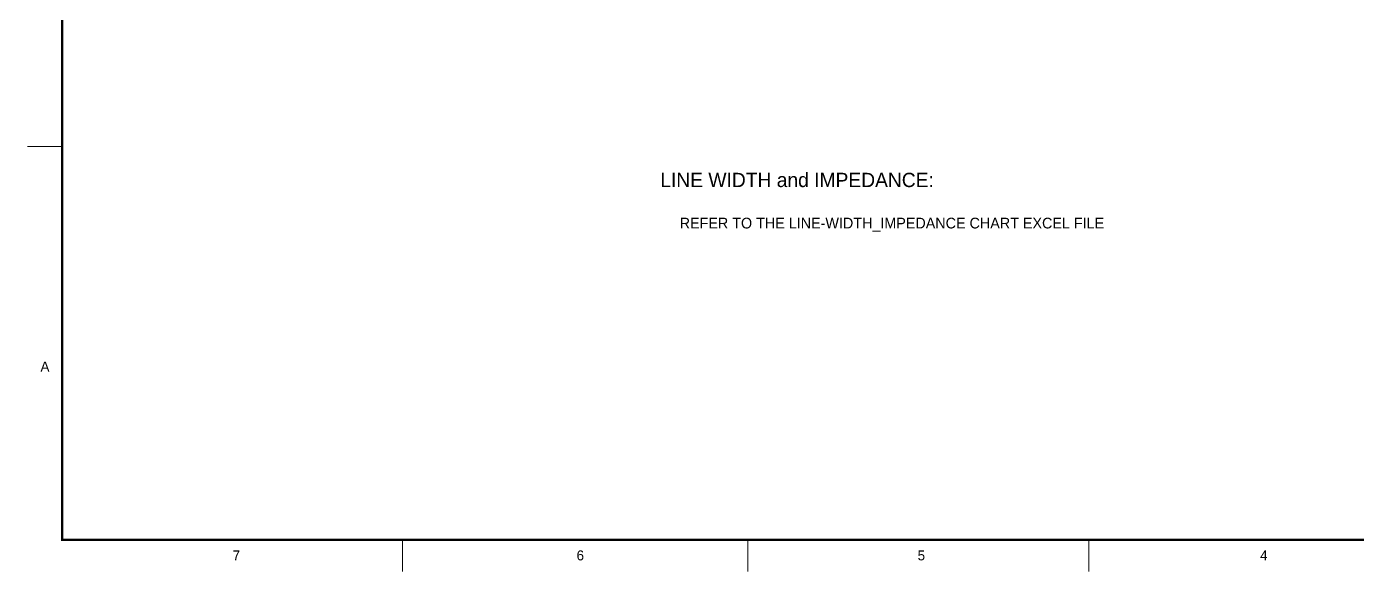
# Model space of a CAD drawing. Extents: x -13164 to 30582, y -10288 to 18382.
# Drawn here: x -13164 to 10151, y -10263 to -701 of the extents above; entities that cross this region are included whole.
import ezdxf

# ---------------------------------------------------------------- set-up
doc = ezdxf.new("R2010")
doc.units = 0
doc.layers.add('BG_FABRICATION_NOTES', color=2, linetype='CONTINUOUS')
doc.layers.add('DF_OUTLINE', color=110, linetype='CONTINUOUS')

msp = doc.modelspace()

# ---------------------------------------------------------------- linework, layer by layer
at = {"layer": 'DF_OUTLINE'}
for points, const_width in [([(-12543.311, -9692.519), (29956.689, -9692.519), (29956.689, 17807.481), (-12543.311, 17807.481), (-12543.311, -9692.519)], 40.161), ([(-12553.547, -2802.76), (-13153.547, -2802.76)], 20.079), ([(-6578.35, -10252.76), (-6578.35, -9702.76)], 20.079), ([(-528.35, -10252.76), (-528.35, -9702.76)], 20.079), ([(5446.453, -10252.76), (5446.453, -9702.76)], 20.079)]:
    msp.add_lwpolyline(points, dxfattribs=dict(at, const_width=const_width))

# ---------------------------------------------------------------- texts
at = {"layer": 'BG_FABRICATION_NOTES'}
for s, height, width, p in [('LINE WIDTH and IMPEDANCE:', 250, 1.007872, (-2062.331, -3512.358)), ('REFER TO THE LINE-WIDTH_IMPEDANCE CHART EXCEL FILE', 188.189, 0.997885, (-1722.331, -4237.358))]:
    msp.add_text(s, height=height, dxfattribs=dict(at, width=width)).set_placement(p)
at = {"layer": 'DF_OUTLINE', "width": 1.002231}
for s, p in [('A', (-12920.079, -6744.098)), ('7', (-9553.547, -10052.76)), ('6', (-3528.35, -10052.76)), ('5', (2446.453, -10052.76)), ('4', (8446.453, -10052.76))]:
    msp.add_text(s, height=174.799, dxfattribs=at).set_placement(p)

doc.saveas('drawing.dxf')
